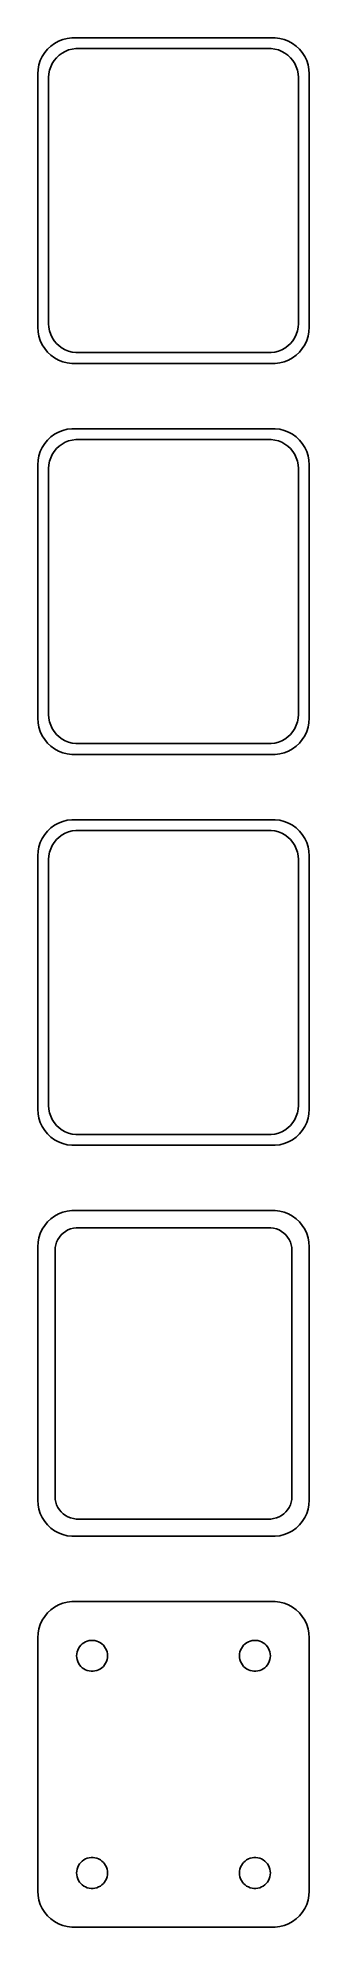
# Model space of a CAD drawing. Header units: metres. Extents: x -19 to 19, y 248 to 508.
import ezdxf

# ---------------------------------------------------------------- set-up
doc = ezdxf.new("R2010")
doc.units = ezdxf.units.M

msp = doc.modelspace()

# ---------------------------------------------------------------- linework, layer by layer
for p, q in [((-17.7951, 506.439), (-18.1315, 505.909)), ((-17.3948, 506.923), (-17.7951, 506.439)), ((-16.9371, 507.353), (-17.3948, 506.923)), ((-16.4291, 507.722), (-16.9371, 507.353)), ((-15.8789, 508.024), (-16.4291, 507.722)), ((-15.2951, 508.255), (-15.8789, 508.024)), ((-15.7997, 506.082), (-15.3933, 506.377)), ((-15.3933, 506.377), (-14.9531, 506.619)), ((-14.6869, 508.411), (-15.2951, 508.255)), ((-14.9531, 506.619), (-14.4861, 506.804)), ((-14.0639, 508.49), (-14.6869, 508.411)), ((-14.4861, 506.804), (-13.9995, 506.929)), ((14.0639, 508.49), (-14.0639, 508.49)), ((-13.9995, 506.929), (-13.5012, 506.992)), ((-13.5012, 506.992), (13.5012, 506.992)), ((13.5012, 506.992), (13.9995, 506.929)), ((13.9995, 506.929), (14.4861, 506.804)), ((14.6869, 508.411), (14.0639, 508.49)), ((14.4861, 506.804), (14.9531, 506.619)), ((15.2951, 508.255), (14.6869, 508.411)), ((14.9531, 506.619), (15.3933, 506.377)), ((15.8789, 508.024), (15.2951, 508.255)), ((15.3933, 506.377), (15.7997, 506.082)), ((16.4291, 507.722), (15.8789, 508.024)), ((16.9371, 507.353), (16.4291, 507.722)), ((17.3948, 506.923), (16.9371, 507.353)), ((17.7951, 506.439), (17.3948, 506.923)), ((18.1315, 505.909), (17.7951, 506.439)), ((-18.7106, 504.127), (-18.75, 503.5)), ((-18.5929, 504.743), (-18.7106, 504.127)), ((-18.3989, 505.341), (-18.5929, 504.743)), ((-18.1315, 505.909), (-18.3989, 505.341)), ((-17.2184, 503.501), (-17.1243, 503.995)), ((-17.1243, 503.995), (-16.9691, 504.472)), ((-16.9691, 504.472), (-16.7552, 504.927)), ((-16.7552, 504.927), (-16.4861, 505.351)), ((-16.4861, 505.351), (-16.1659, 505.738)), ((-16.1659, 505.738), (-15.7997, 506.082)), ((15.7997, 506.082), (16.1659, 505.738)), ((16.1659, 505.738), (16.4861, 505.351)), ((16.4861, 505.351), (16.7552, 504.927)), ((16.7552, 504.927), (16.9691, 504.472)), ((16.9691, 504.472), (17.1243, 503.995)), ((17.1243, 503.995), (17.2184, 503.501)), ((18.3989, 505.341), (18.1315, 505.909)), ((18.5929, 504.743), (18.3989, 505.341)), ((18.7106, 504.127), (18.5929, 504.743)), ((18.75, 503.5), (18.7106, 504.127)), ((-18.75, 503.5), (-18.75, 468.5)), ((-17.25, 503), (-17.2184, 503.501)), ((-17.25, 469), (-17.25, 503)), ((17.2184, 503.501), (17.25, 503)), ((17.25, 503), (17.25, 469)), ((18.75, 468.5), (18.75, 503.5)), ((-18.75, 468.5), (-18.7106, 467.873)), ((-18.7106, 467.873), (-18.5929, 467.257)), ((-18.5929, 467.257), (-18.3989, 466.659)), ((-17.2184, 468.499), (-17.25, 469)), ((-17.1243, 468.005), (-17.2184, 468.499)), ((-16.9691, 467.528), (-17.1243, 468.005)), ((-16.7552, 467.073), (-16.9691, 467.528)), ((16.9691, 467.528), (16.7552, 467.073)), ((17.1243, 468.005), (16.9691, 467.528)), ((17.2184, 468.499), (17.1243, 468.005)), ((17.25, 469), (17.2184, 468.499)), ((18.3989, 466.659), (18.5929, 467.257)), ((18.5929, 467.257), (18.7106, 467.873)), ((18.7106, 467.873), (18.75, 468.5)), ((-18.3989, 466.659), (-18.1315, 466.091)), ((-18.1315, 466.091), (-17.7951, 465.561)), ((-17.7951, 465.561), (-17.3948, 465.077)), ((-17.3948, 465.077), (-16.9371, 464.647)), ((-16.9371, 464.647), (-16.4291, 464.278)), ((-16.4861, 466.649), (-16.7552, 467.073)), ((-16.1659, 466.262), (-16.4861, 466.649)), ((-15.7997, 465.918), (-16.1659, 466.262)), ((-15.3933, 465.623), (-15.7997, 465.918)), ((-14.9531, 465.381), (-15.3933, 465.623)), ((-14.4861, 465.196), (-14.9531, 465.381)), ((-13.9995, 465.071), (-14.4861, 465.196)), ((-13.5012, 465.008), (-13.9995, 465.071)), ((13.5012, 465.008), (-13.5012, 465.008)), ((13.9995, 465.071), (13.5012, 465.008)), ((14.4861, 465.196), (13.9995, 465.071)), ((14.9531, 465.381), (14.4861, 465.196)), ((15.3933, 465.623), (14.9531, 465.381)), ((15.7997, 465.918), (15.3933, 465.623)), ((16.1659, 466.262), (15.7997, 465.918)), ((16.4861, 466.649), (16.1659, 466.262)), ((16.4291, 464.278), (16.9371, 464.647)), ((16.7552, 467.073), (16.4861, 466.649)), ((16.9371, 464.647), (17.3948, 465.077)), ((17.3948, 465.077), (17.7951, 465.561)), ((17.7951, 465.561), (18.1315, 466.091)), ((18.1315, 466.091), (18.3989, 466.659)), ((-16.4291, 464.278), (-15.8789, 463.976)), ((-15.8789, 463.976), (-15.2951, 463.745)), ((-15.2951, 463.745), (-14.6869, 463.589)), ((-14.6869, 463.589), (-14.0639, 463.51)), ((-14.0639, 463.51), (14.0639, 463.51)), ((14.0639, 463.51), (14.6869, 463.589)), ((14.6869, 463.589), (15.2951, 463.745)), ((15.2951, 463.745), (15.8789, 463.976)), ((15.8789, 463.976), (16.4291, 464.278)), ((-15.2951, 454.255), (-15.8789, 454.024)), ((-14.6869, 454.411), (-15.2951, 454.255)), ((-14.0639, 454.49), (-14.6869, 454.411)), ((14.0639, 454.49), (-14.0639, 454.49)), ((14.6869, 454.411), (14.0639, 454.49)), ((15.2951, 454.255), (14.6869, 454.411)), ((15.8789, 454.024), (15.2951, 454.255)), ((-18.1315, 451.909), (-18.3989, 451.341)), ((-17.7951, 452.439), (-18.1315, 451.909)), ((-17.3948, 452.923), (-17.7951, 452.439)), ((-16.9371, 453.353), (-17.3948, 452.923)), ((-16.4291, 453.722), (-16.9371, 453.353)), ((-16.4861, 451.351), (-16.1659, 451.738)), ((-15.8789, 454.024), (-16.4291, 453.722)), ((-16.1659, 451.738), (-15.7997, 452.082)), ((-15.7997, 452.082), (-15.3933, 452.377)), ((-15.3933, 452.377), (-14.9531, 452.619)), ((-14.9531, 452.619), (-14.4861, 452.804)), ((-14.4861, 452.804), (-13.9995, 452.929)), ((-13.9995, 452.929), (-13.5012, 452.992)), ((-13.5012, 452.992), (13.5012, 452.992)), ((13.5012, 452.992), (13.9995, 452.929)), ((13.9995, 452.929), (14.4861, 452.804)), ((14.4861, 452.804), (14.9531, 452.619)), ((14.9531, 452.619), (15.3933, 452.377)), ((15.3933, 452.377), (15.7997, 452.082)), ((15.7997, 452.082), (16.1659, 451.738)), ((16.4291, 453.722), (15.8789, 454.024)), ((16.1659, 451.738), (16.4861, 451.351)), ((16.9371, 453.353), (16.4291, 453.722)), ((17.3948, 452.923), (16.9371, 453.353)), ((17.7951, 452.439), (17.3948, 452.923)), ((18.1315, 451.909), (17.7951, 452.439)), ((18.3989, 451.341), (18.1315, 451.909)), ((-18.7106, 450.127), (-18.75, 449.5)), ((-18.75, 449.5), (-18.75, 414.5)), ((-18.5929, 450.743), (-18.7106, 450.127)), ((-18.3989, 451.341), (-18.5929, 450.743)), ((-17.25, 449), (-17.2184, 449.501)), ((-17.25, 415), (-17.25, 449)), ((-17.2184, 449.501), (-17.1243, 449.995)), ((-17.1243, 449.995), (-16.9691, 450.472)), ((-16.9691, 450.472), (-16.7552, 450.927)), ((-16.7552, 450.927), (-16.4861, 451.351)), ((16.4861, 451.351), (16.7552, 450.927)), ((16.7552, 450.927), (16.9691, 450.472)), ((16.9691, 450.472), (17.1243, 449.995)), ((17.1243, 449.995), (17.2184, 449.501)), ((17.2184, 449.501), (17.25, 449)), ((17.25, 449), (17.25, 415)), ((18.5929, 450.743), (18.3989, 451.341)), ((18.7106, 450.127), (18.5929, 450.743)), ((18.75, 449.5), (18.7106, 450.127)), ((18.75, 414.5), (18.75, 449.5)), ((-17.2184, 414.499), (-17.25, 415)), ((17.25, 415), (17.2184, 414.499)), ((-18.75, 414.5), (-18.7106, 413.873)), ((-18.7106, 413.873), (-18.5929, 413.257)), ((-18.5929, 413.257), (-18.3989, 412.659)), ((-18.3989, 412.659), (-18.1315, 412.091)), ((-17.1243, 414.005), (-17.2184, 414.499)), ((-16.9691, 413.528), (-17.1243, 414.005)), ((-16.7552, 413.073), (-16.9691, 413.528)), ((-16.4861, 412.649), (-16.7552, 413.073)), ((-16.1659, 412.262), (-16.4861, 412.649)), ((16.4861, 412.649), (16.1659, 412.262)), ((16.7552, 413.073), (16.4861, 412.649)), ((16.9691, 413.528), (16.7552, 413.073)), ((17.1243, 414.005), (16.9691, 413.528)), ((17.2184, 414.499), (17.1243, 414.005)), ((18.1315, 412.091), (18.3989, 412.659)), ((18.3989, 412.659), (18.5929, 413.257)), ((18.5929, 413.257), (18.7106, 413.873)), ((18.7106, 413.873), (18.75, 414.5)), ((-18.1315, 412.091), (-17.7951, 411.561)), ((-17.7951, 411.561), (-17.3948, 411.077)), ((-17.3948, 411.077), (-16.9371, 410.647)), ((-16.9371, 410.647), (-16.4291, 410.278)), ((-16.4291, 410.278), (-15.8789, 409.976)), ((-15.7997, 411.918), (-16.1659, 412.262)), ((-15.8789, 409.976), (-15.2951, 409.745)), ((-15.3933, 411.623), (-15.7997, 411.918)), ((-14.9531, 411.381), (-15.3933, 411.623)), ((-15.2951, 409.745), (-14.6869, 409.589)), ((-14.4861, 411.196), (-14.9531, 411.381)), ((-13.9995, 411.071), (-14.4861, 411.196)), ((-13.5012, 411.008), (-13.9995, 411.071)), ((13.5012, 411.008), (-13.5012, 411.008)), ((13.9995, 411.071), (13.5012, 411.008)), ((14.4861, 411.196), (13.9995, 411.071)), ((14.9531, 411.381), (14.4861, 411.196)), ((14.6869, 409.589), (15.2951, 409.745)), ((15.3933, 411.623), (14.9531, 411.381)), ((15.2951, 409.745), (15.8789, 409.976)), ((15.7997, 411.918), (15.3933, 411.623)), ((16.1659, 412.262), (15.7997, 411.918)), ((15.8789, 409.976), (16.4291, 410.278)), ((16.4291, 410.278), (16.9371, 410.647)), ((16.9371, 410.647), (17.3948, 411.077)), ((17.3948, 411.077), (17.7951, 411.561)), ((17.7951, 411.561), (18.1315, 412.091)), ((-14.6869, 409.589), (-14.0639, 409.51)), ((-14.0639, 409.51), (14.0639, 409.51)), ((14.0639, 409.51), (14.6869, 409.589)), ((-16.9371, 399.353), (-17.3948, 398.923)), ((-16.4291, 399.722), (-16.9371, 399.353)), ((-15.8789, 400.024), (-16.4291, 399.722)), ((-15.2951, 400.255), (-15.8789, 400.024)), ((-14.6869, 400.411), (-15.2951, 400.255)), ((-14.0639, 400.49), (-14.6869, 400.411)), ((14.0639, 400.49), (-14.0639, 400.49)), ((14.6869, 400.411), (14.0639, 400.49)), ((15.2951, 400.255), (14.6869, 400.411)), ((15.8789, 400.024), (15.2951, 400.255)), ((16.4291, 399.722), (15.8789, 400.024)), ((16.9371, 399.353), (16.4291, 399.722)), ((17.3948, 398.923), (16.9371, 399.353)), ((-18.5929, 396.743), (-18.7106, 396.127)), ((-18.3989, 397.341), (-18.5929, 396.743)), ((-18.1315, 397.909), (-18.3989, 397.341)), ((-17.7951, 398.439), (-18.1315, 397.909)), ((-17.3948, 398.923), (-17.7951, 398.439)), ((-16.9691, 396.472), (-16.7552, 396.927)), ((-16.7552, 396.927), (-16.4861, 397.351)), ((-16.4861, 397.351), (-16.1659, 397.738)), ((-16.1659, 397.738), (-15.7997, 398.082)), ((-15.7997, 398.082), (-15.3933, 398.377)), ((-15.3933, 398.377), (-14.9531, 398.619)), ((-14.9531, 398.619), (-14.4861, 398.804)), ((-14.4861, 398.804), (-13.9995, 398.929)), ((-13.9995, 398.929), (-13.5012, 398.992)), ((-13.5012, 398.992), (13.5012, 398.992)), ((13.5012, 398.992), (13.9995, 398.929)), ((13.9995, 398.929), (14.4861, 398.804)), ((14.4861, 398.804), (14.9531, 398.619)), ((14.9531, 398.619), (15.3933, 398.377)), ((15.3933, 398.377), (15.7997, 398.082)), ((15.7997, 398.082), (16.1659, 397.738)), ((16.1659, 397.738), (16.4861, 397.351)), ((16.4861, 397.351), (16.7552, 396.927)), ((16.7552, 396.927), (16.9691, 396.472)), ((17.7951, 398.439), (17.3948, 398.923)), ((18.1315, 397.909), (17.7951, 398.439)), ((18.3989, 397.341), (18.1315, 397.909)), ((18.5929, 396.743), (18.3989, 397.341)), ((18.7106, 396.127), (18.5929, 396.743)), ((-18.7106, 396.127), (-18.75, 395.5)), ((-18.75, 395.5), (-18.75, 360.5)), ((-17.25, 395), (-17.2184, 395.501)), ((-17.25, 361), (-17.25, 395)), ((-17.2184, 395.501), (-17.1243, 395.995)), ((-17.1243, 395.995), (-16.9691, 396.472)), ((16.9691, 396.472), (17.1243, 395.995)), ((17.1243, 395.995), (17.2184, 395.501)), ((17.2184, 395.501), (17.25, 395)), ((17.25, 395), (17.25, 361)), ((18.75, 395.5), (18.7106, 396.127)), ((18.75, 360.5), (18.75, 395.5)), ((-18.75, 360.5), (-18.7106, 359.873)), ((-17.2184, 360.499), (-17.25, 361)), ((-17.1243, 360.005), (-17.2184, 360.499)), ((17.2184, 360.499), (17.1243, 360.005)), ((17.25, 361), (17.2184, 360.499)), ((18.7106, 359.873), (18.75, 360.5)), ((-18.7106, 359.873), (-18.5929, 359.257)), ((-18.5929, 359.257), (-18.3989, 358.659)), ((-18.3989, 358.659), (-18.1315, 358.091)), ((-18.1315, 358.091), (-17.7951, 357.561)), ((-17.7951, 357.561), (-17.3948, 357.077)), ((-16.9691, 359.528), (-17.1243, 360.005)), ((-16.7552, 359.073), (-16.9691, 359.528)), ((-16.4861, 358.649), (-16.7552, 359.073)), ((-16.1659, 358.262), (-16.4861, 358.649)), ((-15.7997, 357.918), (-16.1659, 358.262)), ((-15.3933, 357.623), (-15.7997, 357.918)), ((-14.9531, 357.381), (-15.3933, 357.623)), ((15.3933, 357.623), (14.9531, 357.381)), ((15.7997, 357.918), (15.3933, 357.623)), ((16.1659, 358.262), (15.7997, 357.918)), ((16.4861, 358.649), (16.1659, 358.262)), ((16.7552, 359.073), (16.4861, 358.649)), ((16.9691, 359.528), (16.7552, 359.073)), ((17.1243, 360.005), (16.9691, 359.528)), ((17.3948, 357.077), (17.7951, 357.561)), ((17.7951, 357.561), (18.1315, 358.091)), ((18.1315, 358.091), (18.3989, 358.659)), ((18.3989, 358.659), (18.5929, 359.257)), ((18.5929, 359.257), (18.7106, 359.873)), ((-17.3948, 357.077), (-16.9371, 356.647)), ((-16.9371, 356.647), (-16.4291, 356.278)), ((-16.4291, 356.278), (-15.8789, 355.976)), ((-15.8789, 355.976), (-15.2951, 355.745)), ((-15.2951, 355.745), (-14.6869, 355.589)), ((-14.4861, 357.196), (-14.9531, 357.381)), ((-14.6869, 355.589), (-14.0639, 355.51)), ((-13.9995, 357.071), (-14.4861, 357.196)), ((-14.0639, 355.51), (14.0639, 355.51)), ((-13.5012, 357.008), (-13.9995, 357.071)), ((13.5012, 357.008), (-13.5012, 357.008)), ((13.9995, 357.071), (13.5012, 357.008)), ((14.4861, 357.196), (13.9995, 357.071)), ((14.0639, 355.51), (14.6869, 355.589)), ((14.9531, 357.381), (14.4861, 357.196)), ((14.6869, 355.589), (15.2951, 355.745)), ((15.2951, 355.745), (15.8789, 355.976)), ((15.8789, 355.976), (16.4291, 356.278)), ((16.4291, 356.278), (16.9371, 356.647)), ((16.9371, 356.647), (17.3948, 357.077)), ((-17.3948, 344.923), (-17.7951, 344.439)), ((-16.9371, 345.353), (-17.3948, 344.923)), ((-16.4291, 345.722), (-16.9371, 345.353)), ((-15.8789, 346.024), (-16.4291, 345.722)), ((-15.2951, 346.255), (-15.8789, 346.024)), ((-14.6869, 346.411), (-15.2951, 346.255)), ((-14.0639, 346.49), (-14.6869, 346.411)), ((14.0639, 346.49), (-14.0639, 346.49)), ((14.6869, 346.411), (14.0639, 346.49)), ((15.2951, 346.255), (14.6869, 346.411)), ((15.8789, 346.024), (15.2951, 346.255)), ((16.4291, 345.722), (15.8789, 346.024)), ((16.9371, 345.353), (16.4291, 345.722)), ((17.3948, 344.923), (16.9371, 345.353)), ((17.7951, 344.439), (17.3948, 344.923)), ((-18.7106, 342.127), (-18.75, 341.5)), ((-18.5929, 342.743), (-18.7106, 342.127)), ((-18.3989, 343.341), (-18.5929, 342.743)), ((-18.1315, 343.909), (-18.3989, 343.341)), ((-17.7951, 344.439), (-18.1315, 343.909)), ((-16.2651, 341.774), (-16.1443, 342.146)), ((-16.1443, 342.146), (-15.9779, 342.5)), ((-15.9779, 342.5), (-15.7684, 342.83)), ((-15.7684, 342.83), (-15.5192, 343.131)), ((-15.5192, 343.131), (-15.2342, 343.399)), ((-15.2342, 343.399), (-14.918, 343.628)), ((-14.918, 343.628), (-14.5754, 343.817)), ((-14.5754, 343.817), (-14.2119, 343.961)), ((-14.2119, 343.961), (-13.8333, 344.058)), ((-13.8333, 344.058), (-13.4454, 344.107)), ((-13.4454, 344.107), (13.4454, 344.107)), ((13.4454, 344.107), (13.8333, 344.058)), ((13.8333, 344.058), (14.2119, 343.961)), ((14.2119, 343.961), (14.5754, 343.817)), ((14.5754, 343.817), (14.918, 343.628)), ((14.918, 343.628), (15.2342, 343.399)), ((15.2342, 343.399), (15.5192, 343.131)), ((15.5192, 343.131), (15.7684, 342.83)), ((15.7684, 342.83), (15.9779, 342.5)), ((15.9779, 342.5), (16.1443, 342.146)), ((16.1443, 342.146), (16.2651, 341.774)), ((18.1315, 343.909), (17.7951, 344.439)), ((18.3989, 343.341), (18.1315, 343.909)), ((18.5929, 342.743), (18.3989, 343.341)), ((18.7106, 342.127), (18.5929, 342.743)), ((18.75, 341.5), (18.7106, 342.127)), ((-18.75, 341.5), (-18.75, 306.5)), ((-16.3629, 341), (-16.3384, 341.39)), ((-16.3629, 307), (-16.3629, 341)), ((-16.3384, 341.39), (-16.2651, 341.774)), ((16.2651, 341.774), (16.3384, 341.39)), ((16.3384, 341.39), (16.3629, 341)), ((16.3629, 341), (16.3629, 307)), ((18.75, 306.5), (18.75, 341.5)), ((-18.75, 306.5), (-18.7106, 305.873)), ((-18.7106, 305.873), (-18.5929, 305.257)), ((-16.3384, 306.61), (-16.3629, 307)), ((-16.2651, 306.226), (-16.3384, 306.61)), ((-16.1443, 305.854), (-16.2651, 306.226)), ((-15.9779, 305.5), (-16.1443, 305.854)), ((-15.7684, 305.17), (-15.9779, 305.5)), ((15.9779, 305.5), (15.7684, 305.17)), ((16.1443, 305.854), (15.9779, 305.5)), ((16.2651, 306.226), (16.1443, 305.854)), ((16.3384, 306.61), (16.2651, 306.226)), ((16.3629, 307), (16.3384, 306.61)), ((18.5929, 305.257), (18.7106, 305.873)), ((18.7106, 305.873), (18.75, 306.5)), ((-18.5929, 305.257), (-18.3989, 304.659)), ((-18.3989, 304.659), (-18.1315, 304.091)), ((-18.1315, 304.091), (-17.7951, 303.561)), ((-17.7951, 303.561), (-17.3948, 303.077)), ((-17.3948, 303.077), (-16.9371, 302.647)), ((-15.5192, 304.869), (-15.7684, 305.17)), ((-15.2342, 304.601), (-15.5192, 304.869)), ((-14.918, 304.372), (-15.2342, 304.601)), ((-14.5754, 304.183), (-14.918, 304.372)), ((-14.2119, 304.039), (-14.5754, 304.183)), ((-13.8333, 303.942), (-14.2119, 304.039)), ((-13.4454, 303.893), (-13.8333, 303.942)), ((13.4454, 303.893), (-13.4454, 303.893)), ((13.8333, 303.942), (13.4454, 303.893)), ((14.2119, 304.039), (13.8333, 303.942)), ((14.5754, 304.183), (14.2119, 304.039)), ((14.918, 304.372), (14.5754, 304.183)), ((15.2342, 304.601), (14.918, 304.372)), ((15.5192, 304.869), (15.2342, 304.601)), ((15.7684, 305.17), (15.5192, 304.869)), ((16.9371, 302.647), (17.3948, 303.077)), ((17.3948, 303.077), (17.7951, 303.561)), ((17.7951, 303.561), (18.1315, 304.091)), ((18.1315, 304.091), (18.3989, 304.659)), ((18.3989, 304.659), (18.5929, 305.257)), ((-16.9371, 302.647), (-16.4291, 302.278)), ((-16.4291, 302.278), (-15.8789, 301.976)), ((-15.8789, 301.976), (-15.2951, 301.745)), ((-15.2951, 301.745), (-14.6869, 301.589)), ((-14.6869, 301.589), (-14.0639, 301.51)), ((-14.0639, 301.51), (14.0639, 301.51)), ((14.0639, 301.51), (14.6869, 301.589)), ((14.6869, 301.589), (15.2951, 301.745)), ((15.2951, 301.745), (15.8789, 301.976)), ((15.8789, 301.976), (16.4291, 302.278)), ((16.4291, 302.278), (16.9371, 302.647)), ((-14.6869, 292.411), (-15.2951, 292.255)), ((-14.0639, 292.49), (-14.6869, 292.411)), ((14.0639, 292.49), (-14.0639, 292.49)), ((14.6869, 292.411), (14.0639, 292.49)), ((15.2951, 292.255), (14.6869, 292.411)), ((-18.1315, 289.909), (-18.3989, 289.341)), ((-17.7951, 290.439), (-18.1315, 289.909)), ((-17.3948, 290.923), (-17.7951, 290.439)), ((-16.9371, 291.353), (-17.3948, 290.923)), ((-16.4291, 291.722), (-16.9371, 291.353)), ((-15.8789, 292.024), (-16.4291, 291.722)), ((-15.2951, 292.255), (-15.8789, 292.024)), ((15.8789, 292.024), (15.2951, 292.255)), ((16.4291, 291.722), (15.8789, 292.024)), ((16.9371, 291.353), (16.4291, 291.722)), ((17.3948, 290.923), (16.9371, 291.353)), ((17.7951, 290.439), (17.3948, 290.923)), ((18.1315, 289.909), (17.7951, 290.439)), ((18.3989, 289.341), (18.1315, 289.909)), ((-18.7106, 288.127), (-18.75, 287.5)), ((-18.75, 287.5), (-18.75, 252.5)), ((-18.5929, 288.743), (-18.7106, 288.127)), ((-18.3989, 289.341), (-18.5929, 288.743)), ((-11.9098, 287.031), (-11.6501, 287.097)), ((-11.6501, 287.097), (-11.3841, 287.131)), ((-11.3841, 287.131), (-11.1159, 287.131)), ((-11.1159, 287.131), (-10.8499, 287.097)), ((-10.8499, 287.097), (-10.5901, 287.031)), ((10.5901, 287.031), (10.8499, 287.097)), ((10.8499, 287.097), (11.1159, 287.131)), ((11.1159, 287.131), (11.3841, 287.131)), ((11.3841, 287.131), (11.6501, 287.097)), ((11.6501, 287.097), (11.9098, 287.031)), ((18.5929, 288.743), (18.3989, 289.341)), ((18.7106, 288.127), (18.5929, 288.743)), ((18.75, 287.5), (18.7106, 288.127)), ((18.75, 252.5), (18.75, 287.5)), ((-13.3853, 285), (-13.3685, 285.268)), ((-13.3685, 284.732), (-13.3853, 285)), ((-13.3685, 285.268), (-13.3182, 285.531)), ((-13.3182, 284.469), (-13.3685, 284.732)), ((-13.3182, 285.531), (-13.2353, 285.786)), ((-13.2353, 284.214), (-13.3182, 284.469)), ((-13.2353, 285.786), (-13.1212, 286.029)), ((-13.1212, 286.029), (-12.9775, 286.255)), ((-12.9775, 286.255), (-12.8065, 286.462)), ((-12.8065, 286.462), (-12.6111, 286.645)), ((-12.6111, 286.645), (-12.3941, 286.803)), ((-12.3941, 286.803), (-12.1591, 286.932)), ((-12.1591, 286.932), (-11.9098, 287.031)), ((-10.5901, 287.031), (-10.3408, 286.932)), ((-10.3408, 286.932), (-10.1059, 286.803)), ((-10.1059, 286.803), (-9.8889, 286.645)), ((-9.8889, 286.645), (-9.69344, 286.462)), ((-9.69344, 286.462), (-9.52251, 286.255)), ((-9.52251, 286.255), (-9.37881, 286.029)), ((-9.37881, 286.029), (-9.26465, 285.786)), ((-9.26465, 285.786), (-9.18178, 285.531)), ((-9.18178, 284.469), (-9.26465, 284.214)), ((-9.18178, 285.531), (-9.13153, 285.268)), ((-9.13153, 284.732), (-9.18178, 284.469)), ((-9.13153, 285.268), (-9.1147, 285)), ((-9.1147, 285), (-9.13153, 284.732)), ((9.1147, 285), (9.13153, 285.268)), ((9.13153, 284.732), (9.1147, 285)), ((9.13153, 285.268), (9.18178, 285.531)), ((9.18178, 284.469), (9.13153, 284.732)), ((9.18178, 285.531), (9.26465, 285.786)), ((9.26465, 284.214), (9.18178, 284.469)), ((9.26465, 285.786), (9.37881, 286.029)), ((9.37881, 286.029), (9.52251, 286.255)), ((9.52251, 286.255), (9.69344, 286.462)), ((9.69344, 286.462), (9.8889, 286.645)), ((9.8889, 286.645), (10.1059, 286.803)), ((10.1059, 286.803), (10.3408, 286.932)), ((10.3408, 286.932), (10.5901, 287.031)), ((11.9098, 287.031), (12.1591, 286.932)), ((12.1591, 286.932), (12.3941, 286.803)), ((12.3941, 286.803), (12.6111, 286.645)), ((12.6111, 286.645), (12.8065, 286.462)), ((12.8065, 286.462), (12.9775, 286.255)), ((12.9775, 286.255), (13.1212, 286.029)), ((13.1212, 286.029), (13.2353, 285.786)), ((13.2353, 285.786), (13.3182, 285.531)), ((13.3182, 284.469), (13.2353, 284.214)), ((13.3182, 285.531), (13.3685, 285.268)), ((13.3685, 284.732), (13.3182, 284.469)), ((13.3685, 285.268), (13.3853, 285)), ((13.3853, 285), (13.3685, 284.732)), ((-13.1212, 283.971), (-13.2353, 284.214)), ((-12.9775, 283.745), (-13.1212, 283.971)), ((-12.8065, 283.538), (-12.9775, 283.745)), ((-12.6111, 283.355), (-12.8065, 283.538)), ((-12.3941, 283.197), (-12.6111, 283.355)), ((-12.1591, 283.068), (-12.3941, 283.197)), ((-11.9098, 282.969), (-12.1591, 283.068)), ((-11.6501, 282.903), (-11.9098, 282.969)), ((-11.3841, 282.869), (-11.6501, 282.903)), ((-11.1159, 282.869), (-11.3841, 282.869)), ((-10.8499, 282.903), (-11.1159, 282.869)), ((-10.5901, 282.969), (-10.8499, 282.903)), ((-10.3408, 283.068), (-10.5901, 282.969)), ((-10.1059, 283.197), (-10.3408, 283.068)), ((-9.8889, 283.355), (-10.1059, 283.197)), ((-9.69344, 283.538), (-9.8889, 283.355)), ((-9.52251, 283.745), (-9.69344, 283.538)), ((-9.37881, 283.971), (-9.52251, 283.745)), ((-9.26465, 284.214), (-9.37881, 283.971)), ((9.37881, 283.971), (9.26465, 284.214)), ((9.52251, 283.745), (9.37881, 283.971)), ((9.69344, 283.538), (9.52251, 283.745)), ((9.8889, 283.355), (9.69344, 283.538)), ((10.1059, 283.197), (9.8889, 283.355)), ((10.3408, 283.068), (10.1059, 283.197)), ((10.5901, 282.969), (10.3408, 283.068)), ((10.8499, 282.903), (10.5901, 282.969)), ((11.1159, 282.869), (10.8499, 282.903)), ((11.3841, 282.869), (11.1159, 282.869)), ((11.6501, 282.903), (11.3841, 282.869)), ((11.9098, 282.969), (11.6501, 282.903)), ((12.1591, 283.068), (11.9098, 282.969)), ((12.3941, 283.197), (12.1591, 283.068)), ((12.6111, 283.355), (12.3941, 283.197)), ((12.8065, 283.538), (12.6111, 283.355)), ((12.9775, 283.745), (12.8065, 283.538)), ((13.1212, 283.971), (12.9775, 283.745)), ((13.2353, 284.214), (13.1212, 283.971)), ((-13.3182, 255.531), (-13.2353, 255.786)), ((-13.2353, 255.786), (-13.1212, 256.029)), ((-13.1212, 256.029), (-12.9775, 256.255)), ((-12.9775, 256.255), (-12.8065, 256.462)), ((-12.8065, 256.462), (-12.6111, 256.645)), ((-12.6111, 256.645), (-12.3941, 256.803)), ((-12.3941, 256.803), (-12.1591, 256.932)), ((-12.1591, 256.932), (-11.9098, 257.031)), ((-11.9098, 257.031), (-11.6501, 257.097)), ((-11.6501, 257.097), (-11.3841, 257.131)), ((-11.3841, 257.131), (-11.1159, 257.131)), ((-11.1159, 257.131), (-10.8499, 257.097)), ((-10.8499, 257.097), (-10.5901, 257.031)), ((-10.5901, 257.031), (-10.3408, 256.932)), ((-10.3408, 256.932), (-10.1059, 256.803)), ((-10.1059, 256.803), (-9.8889, 256.645)), ((-9.8889, 256.645), (-9.69344, 256.462)), ((-9.69344, 256.462), (-9.52251, 256.255)), ((-9.52251, 256.255), (-9.37881, 256.029)), ((-9.37881, 256.029), (-9.26465, 255.786)), ((-9.26465, 255.786), (-9.18178, 255.531)), ((9.18178, 255.531), (9.26465, 255.786)), ((9.26465, 255.786), (9.37881, 256.029)), ((9.37881, 256.029), (9.52251, 256.255)), ((9.52251, 256.255), (9.69344, 256.462)), ((9.69344, 256.462), (9.8889, 256.645)), ((9.8889, 256.645), (10.1059, 256.803)), ((10.1059, 256.803), (10.3408, 256.932)), ((10.3408, 256.932), (10.5901, 257.031)), ((10.5901, 257.031), (10.8499, 257.097)), ((10.8499, 257.097), (11.1159, 257.131)), ((11.1159, 257.131), (11.3841, 257.131)), ((11.3841, 257.131), (11.6501, 257.097)), ((11.6501, 257.097), (11.9098, 257.031)), ((11.9098, 257.031), (12.1591, 256.932)), ((12.1591, 256.932), (12.3941, 256.803)), ((12.3941, 256.803), (12.6111, 256.645)), ((12.6111, 256.645), (12.8065, 256.462)), ((12.8065, 256.462), (12.9775, 256.255)), ((12.9775, 256.255), (13.1212, 256.029)), ((13.1212, 256.029), (13.2353, 255.786)), ((13.2353, 255.786), (13.3182, 255.531)), ((-13.3853, 255), (-13.3685, 255.268)), ((-13.3685, 254.732), (-13.3853, 255)), ((-13.3685, 255.268), (-13.3182, 255.531)), ((-13.3182, 254.469), (-13.3685, 254.732)), ((-13.2353, 254.214), (-13.3182, 254.469)), ((-13.1212, 253.971), (-13.2353, 254.214)), ((-12.9775, 253.745), (-13.1212, 253.971)), ((-12.8065, 253.538), (-12.9775, 253.745)), ((-12.6111, 253.355), (-12.8065, 253.538)), ((-12.3941, 253.197), (-12.6111, 253.355)), ((-12.1591, 253.068), (-12.3941, 253.197)), ((-10.1059, 253.197), (-10.3408, 253.068)), ((-9.8889, 253.355), (-10.1059, 253.197)), ((-9.69344, 253.538), (-9.8889, 253.355)), ((-9.52251, 253.745), (-9.69344, 253.538)), ((-9.37881, 253.971), (-9.52251, 253.745)), ((-9.26465, 254.214), (-9.37881, 253.971)), ((-9.18178, 254.469), (-9.26465, 254.214)), ((-9.18178, 255.531), (-9.13153, 255.268)), ((-9.13153, 254.732), (-9.18178, 254.469)), ((-9.13153, 255.268), (-9.1147, 255)), ((-9.1147, 255), (-9.13153, 254.732)), ((9.1147, 255), (9.13153, 255.268)), ((9.13153, 254.732), (9.1147, 255)), ((9.13153, 255.268), (9.18178, 255.531)), ((9.18178, 254.469), (9.13153, 254.732)), ((9.26465, 254.214), (9.18178, 254.469)), ((9.37881, 253.971), (9.26465, 254.214)), ((9.52251, 253.745), (9.37881, 253.971)), ((9.69344, 253.538), (9.52251, 253.745)), ((9.8889, 253.355), (9.69344, 253.538)), ((10.1059, 253.197), (9.8889, 253.355)), ((10.3408, 253.068), (10.1059, 253.197)), ((12.3941, 253.197), (12.1591, 253.068)), ((12.6111, 253.355), (12.3941, 253.197)), ((12.8065, 253.538), (12.6111, 253.355)), ((12.9775, 253.745), (12.8065, 253.538)), ((13.1212, 253.971), (12.9775, 253.745)), ((13.2353, 254.214), (13.1212, 253.971)), ((13.3182, 254.469), (13.2353, 254.214)), ((13.3182, 255.531), (13.3685, 255.268)), ((13.3685, 254.732), (13.3182, 254.469)), ((13.3685, 255.268), (13.3853, 255)), ((13.3853, 255), (13.3685, 254.732)), ((-18.75, 252.5), (-18.7106, 251.873)), ((-18.7106, 251.873), (-18.5929, 251.257)), ((-18.5929, 251.257), (-18.3989, 250.659)), ((-18.3989, 250.659), (-18.1315, 250.091)), ((-11.9098, 252.969), (-12.1591, 253.068)), ((-11.6501, 252.903), (-11.9098, 252.969)), ((-11.3841, 252.869), (-11.6501, 252.903)), ((-11.1159, 252.869), (-11.3841, 252.869)), ((-10.8499, 252.903), (-11.1159, 252.869)), ((-10.5901, 252.969), (-10.8499, 252.903)), ((-10.3408, 253.068), (-10.5901, 252.969)), ((10.5901, 252.969), (10.3408, 253.068)), ((10.8499, 252.903), (10.5901, 252.969)), ((11.1159, 252.869), (10.8499, 252.903)), ((11.3841, 252.869), (11.1159, 252.869)), ((11.6501, 252.903), (11.3841, 252.869)), ((11.9098, 252.969), (11.6501, 252.903)), ((12.1591, 253.068), (11.9098, 252.969)), ((18.1315, 250.091), (18.3989, 250.659)), ((18.3989, 250.659), (18.5929, 251.257)), ((18.5929, 251.257), (18.7106, 251.873)), ((18.7106, 251.873), (18.75, 252.5)), ((-18.1315, 250.091), (-17.7951, 249.561)), ((-17.7951, 249.561), (-17.3948, 249.077)), ((-17.3948, 249.077), (-16.9371, 248.647)), ((-16.9371, 248.647), (-16.4291, 248.278)), ((-16.4291, 248.278), (-15.8789, 247.976)), ((-15.8789, 247.976), (-15.2951, 247.745)), ((15.2951, 247.745), (15.8789, 247.976)), ((15.8789, 247.976), (16.4291, 248.278)), ((16.4291, 248.278), (16.9371, 248.647)), ((16.9371, 248.647), (17.3948, 249.077)), ((17.3948, 249.077), (17.7951, 249.561)), ((17.7951, 249.561), (18.1315, 250.091)), ((-15.2951, 247.745), (-14.6869, 247.589)), ((-14.6869, 247.589), (-14.0639, 247.51)), ((-14.0639, 247.51), (14.0639, 247.51)), ((14.0639, 247.51), (14.6869, 247.589)), ((14.6869, 247.589), (15.2951, 247.745))]:
    msp.add_line(p, q)

doc.saveas('drawing.dxf')
